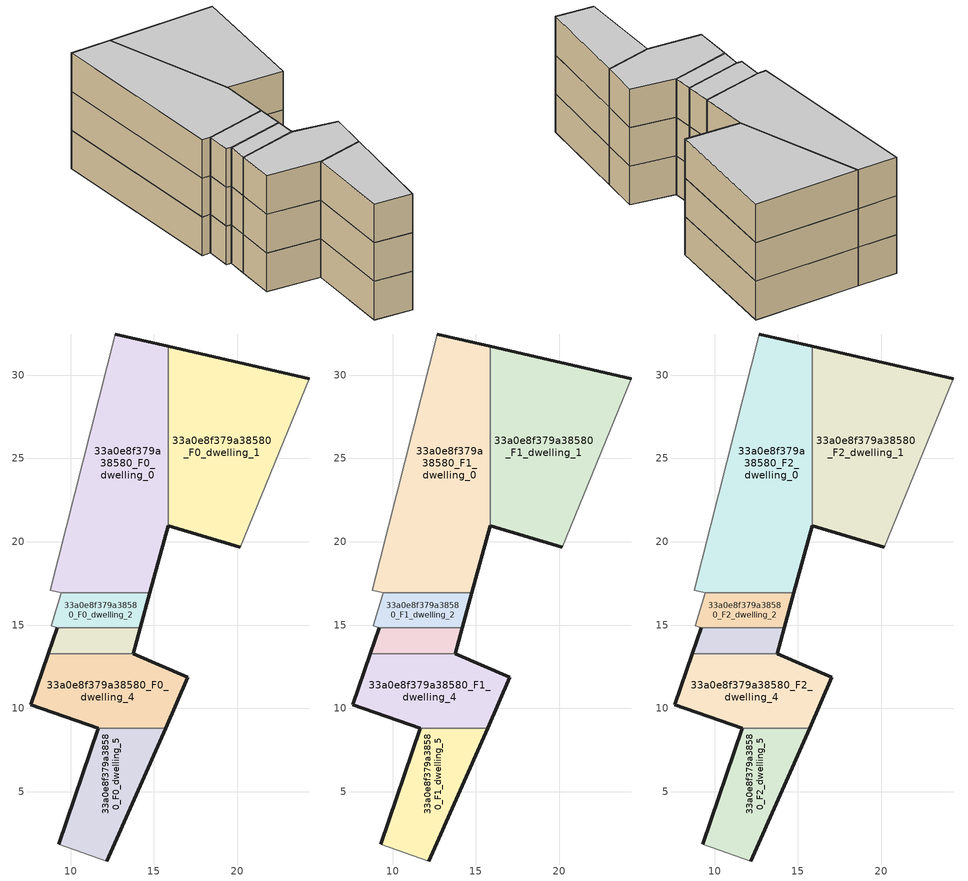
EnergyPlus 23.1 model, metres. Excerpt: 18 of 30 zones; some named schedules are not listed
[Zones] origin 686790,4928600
33a0e8f379a38580_F0_dwelling_0
 floor ground (EU_floor_Construction): 14.76,16.94 15.85,20.95 15.85,31.74 12.67,32.47 8.77,17.1 9.45,16.94 z0
 wall outside (EU_wall_Construction): 12.67,32.47 15.85,31.74 / 15.85,20.95 14.76,16.94 z0:3
 wall adiabatic (EU_wall_Construction): 9.45,16.94 8.77,17.1 12.67,32.47 z0:3
 wall to 33a0e8f379a38580_F0_dwelling_2 (EU_wall_Construction): 14.76,16.94 9.45,16.94 z0:3
 wall to 33a0e8f379a38580_F0_dwelling_1 (EU_wall_Construction): 15.85,31.74 15.85,20.95 z0:3
33a0e8f379a38580_F0_dwelling_1
 floor ground (EU_floor_Construction): 20.2,19.66 24.34,29.77 15.85,31.74 15.85,20.95 z0
 wall outside (EU_wall_Construction): 15.85,31.74 24.34,29.77 / 20.2,19.66 15.85,20.95 z0:3
 wall adiabatic (EU_wall_Construction): 24.34,29.77 20.2,19.66 z0:3
33a0e8f379a38580_F0_dwelling_2
 floor ground (EU_floor_Construction): 14.19,14.83 14.76,16.94 9.45,16.94 8.84,14.96 9.21,14.83 z0
 wall outside (EU_wall_Construction): 14.76,16.94 14.19,14.83 z0:3
 wall adiabatic (EU_wall_Construction): 9.21,14.83 8.84,14.96 9.45,16.94 z0:3
 wall to 33a0e8f379a38580_F0_dwelling_3 (EU_wall_Construction): 14.19,14.83 9.21,14.83 z0:3
33a0e8f379a38580_F0_dwelling_3
 floor ground (EU_floor_Construction): 13.76,13.26 14.19,14.83 9.21,14.83 8.66,13.26 z0
 wall outside (EU_wall_Construction): 8.66,13.26 9.21,14.83 / 14.19,14.83 13.76,13.26 z0:3
 wall to 33a0e8f379a38580_F0_dwelling_4 (EU_wall_Construction): 13.76,13.26 8.66,13.26 z0:3
33a0e8f379a38580_F0_dwelling_4
 floor ground (EU_floor_Construction): 15.7,8.81 17.05,11.87 13.76,13.26 8.66,13.26 7.6,10.2 11.67,8.81 z0
 wall outside (EU_wall_Construction): 11.67,8.81 7.6,10.2 8.66,13.26 / 13.76,13.26 17.05,11.87 15.7,8.81 z0:3
 wall to 33a0e8f379a38580_F0_dwelling_5 (EU_wall_Construction): 15.7,8.81 11.67,8.81 z0:3
33a0e8f379a38580_F0_dwelling_5
 floor ground (EU_floor_Construction): 12.18,0.83 15.7,8.81 11.67,8.81 9.28,1.83 z0
 wall outside (EU_wall_Construction): 9.28,1.83 11.67,8.81 / 15.7,8.81 12.18,0.83 z0:3
 wall adiabatic (EU_wall_Construction): 12.18,0.83 9.28,1.83 z0:3
33a0e8f379a38580_F1_dwelling_0
 floor to 33a0e8f379a38580_F0_dwelling_0 (EU_floor_Construction): 14.76,16.94 15.85,20.95 15.85,31.74 12.67,32.47 8.77,17.1 9.45,16.94 z3
 wall outside (EU_wall_Construction): 12.67,32.47 15.85,31.74 / 15.85,20.95 14.76,16.94 z3:6
 wall adiabatic (EU_wall_Construction): 9.45,16.94 8.77,17.1 12.67,32.47 z3:6
 wall to 33a0e8f379a38580_F1_dwelling_2 (EU_wall_Construction): 14.76,16.94 9.45,16.94 z3:6
 wall to 33a0e8f379a38580_F1_dwelling_1 (EU_wall_Construction): 15.85,31.74 15.85,20.95 z3:6
33a0e8f379a38580_F1_dwelling_1
 floor to 33a0e8f379a38580_F0_dwelling_1 (EU_floor_Construction): 20.2,19.66 24.34,29.77 15.85,31.74 15.85,20.95 z3
 wall outside (EU_wall_Construction): 15.85,31.74 24.34,29.77 / 20.2,19.66 15.85,20.95 z3:6
 wall adiabatic (EU_wall_Construction): 24.34,29.77 20.2,19.66 z3:6
33a0e8f379a38580_F1_dwelling_2
 floor to 33a0e8f379a38580_F0_dwelling_2 (EU_floor_Construction): 14.19,14.83 14.76,16.94 9.45,16.94 8.84,14.96 9.21,14.83 z3
 wall outside (EU_wall_Construction): 14.76,16.94 14.19,14.83 z3:6
 wall adiabatic (EU_wall_Construction): 9.21,14.83 8.84,14.96 9.45,16.94 z3:6
 wall to 33a0e8f379a38580_F1_dwelling_3 (EU_wall_Construction): 14.19,14.83 9.21,14.83 z3:6
33a0e8f379a38580_F1_dwelling_3
 floor to 33a0e8f379a38580_F0_dwelling_3 (EU_floor_Construction): 13.76,13.26 14.19,14.83 9.21,14.83 8.66,13.26 z3
 wall outside (EU_wall_Construction): 8.66,13.26 9.21,14.83 / 14.19,14.83 13.76,13.26 z3:6
 wall to 33a0e8f379a38580_F1_dwelling_4 (EU_wall_Construction): 13.76,13.26 8.66,13.26 z3:6
33a0e8f379a38580_F1_dwelling_4
 floor to 33a0e8f379a38580_F0_dwelling_4 (EU_floor_Construction): 15.7,8.81 17.05,11.87 13.76,13.26 8.66,13.26 7.6,10.2 11.67,8.81 z3
 wall outside (EU_wall_Construction): 11.67,8.81 7.6,10.2 8.66,13.26 / 13.76,13.26 17.05,11.87 15.7,8.81 z3:6
 wall to 33a0e8f379a38580_F1_dwelling_5 (EU_wall_Construction): 15.7,8.81 11.67,8.81 z3:6
33a0e8f379a38580_F1_dwelling_5
 floor to 33a0e8f379a38580_F0_dwelling_5 (EU_floor_Construction): 12.18,0.83 15.7,8.81 11.67,8.81 9.28,1.83 z3
 wall outside (EU_wall_Construction): 9.28,1.83 11.67,8.81 / 15.7,8.81 12.18,0.83 z3:6
 wall adiabatic (EU_wall_Construction): 12.18,0.83 9.28,1.83 z3:6
33a0e8f379a38580_F2_dwelling_0
 floor to 33a0e8f379a38580_F1_dwelling_0 (EU_floor_Construction): 14.76,16.94 15.85,20.95 15.85,31.74 12.67,32.47 8.77,17.1 9.45,16.94 z6
 wall outside (EU_wall_Construction): 12.67,32.47 15.85,31.74 / 15.85,20.95 14.76,16.94 z6:9
 wall adiabatic (EU_wall_Construction): 9.45,16.94 8.77,17.1 12.67,32.47 z6:9
 wall to 33a0e8f379a38580_F2_dwelling_2 (EU_wall_Construction): 14.76,16.94 9.45,16.94 z6:9
 wall to 33a0e8f379a38580_F2_dwelling_1 (EU_wall_Construction): 15.85,31.74 15.85,20.95 z6:9
 ceiling to 33a0e8f379a38580_F3_dwelling_0 (EU_floor_Construction): 15.85,31.74 15.85,20.95 14.76,16.94 9.45,16.94 8.77,17.1 12.67,32.47 z9
33a0e8f379a38580_F2_dwelling_1
 floor to 33a0e8f379a38580_F1_dwelling_1 (EU_floor_Construction): 20.2,19.66 24.34,29.77 15.85,31.74 15.85,20.95 z6
 wall outside (EU_wall_Construction): 15.85,31.74 24.34,29.77 / 20.2,19.66 15.85,20.95 z6:9
 wall adiabatic (EU_wall_Construction): 24.34,29.77 20.2,19.66 z6:9
 ceiling to 33a0e8f379a38580_F3_dwelling_1 (EU_floor_Construction): 24.34,29.77 20.2,19.66 15.85,20.95 15.85,31.74 z9
33a0e8f379a38580_F2_dwelling_2
 floor to 33a0e8f379a38580_F1_dwelling_2 (EU_floor_Construction): 14.19,14.83 14.76,16.94 9.45,16.94 8.84,14.96 9.21,14.83 z6
 wall outside (EU_wall_Construction): 14.76,16.94 14.19,14.83 z6:9
 wall adiabatic (EU_wall_Construction): 9.21,14.83 8.84,14.96 9.45,16.94 z6:9
 wall to 33a0e8f379a38580_F2_dwelling_3 (EU_wall_Construction): 14.19,14.83 9.21,14.83 z6:9
 ceiling to 33a0e8f379a38580_F3_dwelling_2 (EU_floor_Construction): 14.76,16.94 14.19,14.83 9.21,14.83 8.84,14.96 9.45,16.94 z9
33a0e8f379a38580_F2_dwelling_3
 floor to 33a0e8f379a38580_F1_dwelling_3 (EU_floor_Construction): 13.76,13.26 14.19,14.83 9.21,14.83 8.66,13.26 z6
 wall outside (EU_wall_Construction): 8.66,13.26 9.21,14.83 / 14.19,14.83 13.76,13.26 z6:9
 wall to 33a0e8f379a38580_F2_dwelling_4 (EU_wall_Construction): 13.76,13.26 8.66,13.26 z6:9
 ceiling to 33a0e8f379a38580_F3_dwelling_3 (EU_floor_Construction): 14.19,14.83 13.76,13.26 8.66,13.26 9.21,14.83 z9
33a0e8f379a38580_F2_dwelling_4
 floor to 33a0e8f379a38580_F1_dwelling_4 (EU_floor_Construction): 15.7,8.81 17.05,11.87 13.76,13.26 8.66,13.26 7.6,10.2 11.67,8.81 z6
 wall outside (EU_wall_Construction): 11.67,8.81 7.6,10.2 8.66,13.26 / 13.76,13.26 17.05,11.87 15.7,8.81 z6:9
 wall to 33a0e8f379a38580_F2_dwelling_5 (EU_wall_Construction): 15.7,8.81 11.67,8.81 z6:9
 ceiling to 33a0e8f379a38580_F3_dwelling_4 (EU_floor_Construction): 17.05,11.87 15.7,8.81 11.67,8.81 7.6,10.2 8.66,13.26 13.76,13.26 z9
33a0e8f379a38580_F2_dwelling_5
 floor to 33a0e8f379a38580_F1_dwelling_5 (EU_floor_Construction): 12.18,0.83 15.7,8.81 11.67,8.81 9.28,1.83 z6
 wall outside (EU_wall_Construction): 9.28,1.83 11.67,8.81 / 15.7,8.81 12.18,0.83 z6:9
 wall adiabatic (EU_wall_Construction): 12.18,0.83 9.28,1.83 z6:9
 ceiling to 33a0e8f379a38580_F3_dwelling_5 (EU_floor_Construction): 15.7,8.81 12.18,0.83 9.28,1.83 11.67,8.81 z9
[Building]
EU S2 Campaign: North Axis=0; Terrain=City; Solar Distribution=FullExterior
[Site:Location]
Bologna: Latitude=44.5; Longitude=11.25; Time Zone=1; Elevation=37
[SizingPeriod:WeatherFileDays]
AnnualSizingPeriod: Begin Month=1; Begin Day of Month=1; End Month=12; End Day of Month=31; Day of Week for Start Day=Monday; Use Weather File Daylight Saving Period=No; Use Weather File Rain and Snow Indicators=No
[MATERIAL]
EU_InternalMass_Material: Roughness=MediumRough; Thickness=0.1; Conductivity=1; Density=1800; Specific Heat=900; Thermal Absorptance=0.9; Solar Absorptance=0.7; Visible Absorptance=0.7
[MATERIAL:NOMASS] Roughness=MediumRough; Thermal Absorptance=0.9; Solar Absorptance=0.7; Visible Absorptance=0.7
Name | Thermal Resistance
EU_wall_NoMass | 0.779417
EU_floor_NoMass | 0.588222
[CONSTRUCTION]
EU_wall_Construction: EU_wall_NoMass
EU_floor_Construction: EU_floor_NoMass
EU_InternalMass_Construction: EU_InternalMass_Material
[ZONE] Type=1; Multiplier=1; Ceiling Height=autocalculate; Floor Area=autocalculate; Part of Total Floor Area=Yes
Name | Volume
33a0e8f379a38580_F0_dwelling_0 | 229.713
33a0e8f379a38580_F1_dwelling_0; 33a0e8f379a38580_F2_dwelling_0 | 229.712
33a0e8f379a38580_F0_dwelling_1; 33a0e8f379a38580_F1_dwelling_1; 33a0e8f379a38580_F2_dwelling_1 | 211.3125
33a0e8f379a38580_F0_dwelling_2 | 33.7764
33a0e8f379a38580_F1_dwelling_2; 33a0e8f379a38580_F2_dwelling_2 | 33.7756
33a0e8f379a38580_F0_dwelling_3; 33a0e8f379a38580_F1_dwelling_3; 33a0e8f379a38580_F2_dwelling_3 | 23.7217
33a0e8f379a38580_F0_dwelling_4 | 99.7061
33a0e8f379a38580_F1_dwelling_4; 33a0e8f379a38580_F2_dwelling_4 | 99.7075
33a0e8f379a38580_F0_dwelling_5 | 82.1865
33a0e8f379a38580_F1_dwelling_5; 33a0e8f379a38580_F2_dwelling_5 | 82.188
[INTERNALMASS] Construction=EU_InternalMass_Construction
Name | Zone or ZoneList | Surface Area
33a0e8f379a38580_F0_dwelling_0_EU_InternalMass | 33a0e8f379a38580_F0_dwelling_0 | 76.5715
33a0e8f379a38580_F0_dwelling_1_EU_InternalMass | 33a0e8f379a38580_F0_dwelling_1 | 70.4388
33a0e8f379a38580_F0_dwelling_2_EU_InternalMass | 33a0e8f379a38580_F0_dwelling_2 | 11.2587
33a0e8f379a38580_F0_dwelling_3_EU_InternalMass | 33a0e8f379a38580_F0_dwelling_3 | 7.90711
33a0e8f379a38580_F0_dwelling_4_EU_InternalMass | 33a0e8f379a38580_F0_dwelling_4 | 33.2365
33a0e8f379a38580_F0_dwelling_5_EU_InternalMass | 33a0e8f379a38580_F0_dwelling_5 | 27.3976
33a0e8f379a38580_F1_dwelling_0_EU_InternalMass | 33a0e8f379a38580_F1_dwelling_0 | 76.5715
33a0e8f379a38580_F1_dwelling_1_EU_InternalMass | 33a0e8f379a38580_F1_dwelling_1 | 70.4388
33a0e8f379a38580_F1_dwelling_2_EU_InternalMass | 33a0e8f379a38580_F1_dwelling_2 | 11.2587
33a0e8f379a38580_F1_dwelling_3_EU_InternalMass | 33a0e8f379a38580_F1_dwelling_3 | 7.90711
33a0e8f379a38580_F1_dwelling_4_EU_InternalMass | 33a0e8f379a38580_F1_dwelling_4 | 33.2365
33a0e8f379a38580_F1_dwelling_5_EU_InternalMass | 33a0e8f379a38580_F1_dwelling_5 | 27.3976
33a0e8f379a38580_F2_dwelling_0_EU_InternalMass | 33a0e8f379a38580_F2_dwelling_0 | 76.5715
33a0e8f379a38580_F2_dwelling_1_EU_InternalMass | 33a0e8f379a38580_F2_dwelling_1 | 70.4388
33a0e8f379a38580_F2_dwelling_2_EU_InternalMass | 33a0e8f379a38580_F2_dwelling_2 | 11.2587
33a0e8f379a38580_F2_dwelling_3_EU_InternalMass | 33a0e8f379a38580_F2_dwelling_3 | 7.90711
33a0e8f379a38580_F2_dwelling_4_EU_InternalMass | 33a0e8f379a38580_F2_dwelling_4 | 33.2365
33a0e8f379a38580_F2_dwelling_5_EU_InternalMass | 33a0e8f379a38580_F2_dwelling_5 | 27.3976
[OTHEREQUIPMENT] Fuel Type=Electricity; Design Level Calculation Method=Watts/Area; Power per Zone Floor Area=1; Fraction Latent=0; Fraction Radiant=0; Fraction Lost=0; Carbon Dioxide Generation Rate=0; EndUse Subcategory=EU_Step8_InternalGains
Name | Zone or ZoneList or Space or SpaceList | Schedule
EU_Step8_InternalGain_33a0e8f379a38580_F0_dwelling_0_f000 | 33a0e8f379a38580_F0_dwelling_0 | EU_Step8_GainSchedule_33a0e8f379a38580_F0_dwelling_0_f000
EU_Step8_InternalGain_33a0e8f379a38580_F0_dwelling_1_f000 | 33a0e8f379a38580_F0_dwelling_1 | EU_Step8_GainSchedule_33a0e8f379a38580_F0_dwelling_1_f000
EU_Step8_InternalGain_33a0e8f379a38580_F0_dwelling_2_f000 | 33a0e8f379a38580_F0_dwelling_2 | EU_Step8_GainSchedule_33a0e8f379a38580_F0_dwelling_2_f000
EU_Step8_InternalGain_33a0e8f379a38580_F0_dwelling_3_f000 | 33a0e8f379a38580_F0_dwelling_3 | EU_Step8_GainSchedule_33a0e8f379a38580_F0_dwelling_3_f000
EU_Step8_InternalGain_33a0e8f379a38580_F0_dwelling_4_f000 | 33a0e8f379a38580_F0_dwelling_4 | EU_Step8_GainSchedule_33a0e8f379a38580_F0_dwelling_4_f000
EU_Step8_InternalGain_33a0e8f379a38580_F0_dwelling_5_f000 | 33a0e8f379a38580_F0_dwelling_5 | EU_Step8_GainSchedule_33a0e8f379a38580_F0_dwelling_5_f000
EU_Step8_InternalGain_33a0e8f379a38580_F1_dwelling_0_f000 | 33a0e8f379a38580_F1_dwelling_0 | EU_Step8_GainSchedule_33a0e8f379a38580_F1_dwelling_0_f000
EU_Step8_InternalGain_33a0e8f379a38580_F1_dwelling_1_f000 | 33a0e8f379a38580_F1_dwelling_1 | EU_Step8_GainSchedule_33a0e8f379a38580_F1_dwelling_1_f000
EU_Step8_InternalGain_33a0e8f379a38580_F1_dwelling_2_f000 | 33a0e8f379a38580_F1_dwelling_2 | EU_Step8_GainSchedule_33a0e8f379a38580_F1_dwelling_2_f000
EU_Step8_InternalGain_33a0e8f379a38580_F1_dwelling_3_f000 | 33a0e8f379a38580_F1_dwelling_3 | EU_Step8_GainSchedule_33a0e8f379a38580_F1_dwelling_3_f000
EU_Step8_InternalGain_33a0e8f379a38580_F1_dwelling_4_f000 | 33a0e8f379a38580_F1_dwelling_4 | EU_Step8_GainSchedule_33a0e8f379a38580_F1_dwelling_4_f000
EU_Step8_InternalGain_33a0e8f379a38580_F1_dwelling_5_f000 | 33a0e8f379a38580_F1_dwelling_5 | EU_Step8_GainSchedule_33a0e8f379a38580_F1_dwelling_5_f000
EU_Step8_InternalGain_33a0e8f379a38580_F2_dwelling_0_f000 | 33a0e8f379a38580_F2_dwelling_0 | EU_Step8_GainSchedule_33a0e8f379a38580_F2_dwelling_0_f000
EU_Step8_InternalGain_33a0e8f379a38580_F2_dwelling_1_f000 | 33a0e8f379a38580_F2_dwelling_1 | EU_Step8_GainSchedule_33a0e8f379a38580_F2_dwelling_1_f000
EU_Step8_InternalGain_33a0e8f379a38580_F2_dwelling_2_f000 | 33a0e8f379a38580_F2_dwelling_2 | EU_Step8_GainSchedule_33a0e8f379a38580_F2_dwelling_2_f000
EU_Step8_InternalGain_33a0e8f379a38580_F2_dwelling_3_f000 | 33a0e8f379a38580_F2_dwelling_3 | EU_Step8_GainSchedule_33a0e8f379a38580_F2_dwelling_3_f000
EU_Step8_InternalGain_33a0e8f379a38580_F2_dwelling_4_f000 | 33a0e8f379a38580_F2_dwelling_4 | EU_Step8_GainSchedule_33a0e8f379a38580_F2_dwelling_4_f000
EU_Step8_InternalGain_33a0e8f379a38580_F2_dwelling_5_f000 | 33a0e8f379a38580_F2_dwelling_5 | EU_Step8_GainSchedule_33a0e8f379a38580_F2_dwelling_5_f000
[ZONEVENTILATION:DESIGNFLOWRATE] Schedule=EU_AlwaysOn; Design Flow Rate Calculation Method=AirChanges/Hour; Air Changes per Hour=0.712058; Ventilation Type=Natural; Fan Pressure Rise=0; Fan Total Efficiency=1; Constant Term Coefficient=1; Temperature Term Coefficient=0; Velocity Term Coefficient=0; Velocity Squared Term Coefficient=0; Minimum Indoor Temperature=-100; Maximum Indoor Temperature=100; Delta Temperature=-100; Minimum Outdoor Temperature=-100; Maximum Outdoor Temperature=100; Maximum Wind Speed=40
Name | Zone or ZoneList or Space or SpaceList
EU_ConstantAir_33a0e8f379a38580_F0_dwelling_0 | 33a0e8f379a38580_F0_dwelling_0
EU_ConstantAir_33a0e8f379a38580_F0_dwelling_1 | 33a0e8f379a38580_F0_dwelling_1
EU_ConstantAir_33a0e8f379a38580_F0_dwelling_2 | 33a0e8f379a38580_F0_dwelling_2
EU_ConstantAir_33a0e8f379a38580_F0_dwelling_3 | 33a0e8f379a38580_F0_dwelling_3
EU_ConstantAir_33a0e8f379a38580_F0_dwelling_4 | 33a0e8f379a38580_F0_dwelling_4
EU_ConstantAir_33a0e8f379a38580_F0_dwelling_5 | 33a0e8f379a38580_F0_dwelling_5
EU_ConstantAir_33a0e8f379a38580_F1_dwelling_0 | 33a0e8f379a38580_F1_dwelling_0
EU_ConstantAir_33a0e8f379a38580_F1_dwelling_1 | 33a0e8f379a38580_F1_dwelling_1
EU_ConstantAir_33a0e8f379a38580_F1_dwelling_2 | 33a0e8f379a38580_F1_dwelling_2
EU_ConstantAir_33a0e8f379a38580_F1_dwelling_3 | 33a0e8f379a38580_F1_dwelling_3
EU_ConstantAir_33a0e8f379a38580_F1_dwelling_4 | 33a0e8f379a38580_F1_dwelling_4
EU_ConstantAir_33a0e8f379a38580_F1_dwelling_5 | 33a0e8f379a38580_F1_dwelling_5
EU_ConstantAir_33a0e8f379a38580_F2_dwelling_0 | 33a0e8f379a38580_F2_dwelling_0
EU_ConstantAir_33a0e8f379a38580_F2_dwelling_1 | 33a0e8f379a38580_F2_dwelling_1
EU_ConstantAir_33a0e8f379a38580_F2_dwelling_2 | 33a0e8f379a38580_F2_dwelling_2
EU_ConstantAir_33a0e8f379a38580_F2_dwelling_3 | 33a0e8f379a38580_F2_dwelling_3
EU_ConstantAir_33a0e8f379a38580_F2_dwelling_4 | 33a0e8f379a38580_F2_dwelling_4
EU_ConstantAir_33a0e8f379a38580_F2_dwelling_5 | 33a0e8f379a38580_F2_dwelling_5
[HVACTEMPLATE:THERMOSTAT] Constant Heating Setpoint=20; Constant Cooling Setpoint=50
EU_HeatOnly_33a0e8f379a38580_F0_dwelling_0; EU_HeatOnly_33a0e8f379a38580_F0_dwelling_1; EU_HeatOnly_33a0e8f379a38580_F0_dwelling_2; EU_HeatOnly_33a0e8f379a38580_F0_dwelling_3; EU_HeatOnly_33a0e8f379a38580_F0_dwelling_4; EU_HeatOnly_33a0e8f379a38580_F0_dwelling_5; EU_HeatOnly_33a0e8f379a38580_F1_dwelling_0; EU_HeatOnly_33a0e8f379a38580_F1_dwelling_1; EU_HeatOnly_33a0e8f379a38580_F1_dwelling_2; EU_HeatOnly_33a0e8f379a38580_F1_dwelling_3; EU_HeatOnly_33a0e8f379a38580_F1_dwelling_4; EU_HeatOnly_33a0e8f379a38580_F1_dwelling_5; EU_HeatOnly_33a0e8f379a38580_F2_dwelling_0; EU_HeatOnly_33a0e8f379a38580_F2_dwelling_1; EU_HeatOnly_33a0e8f379a38580_F2_dwelling_2; EU_HeatOnly_33a0e8f379a38580_F2_dwelling_3; EU_HeatOnly_33a0e8f379a38580_F2_dwelling_4; EU_HeatOnly_33a0e8f379a38580_F2_dwelling_5; EU_HeatOnly_33a0e8f379a38580_F3_dwelling_0; EU_HeatOnly_33a0e8f379a38580_F3_dwelling_1; EU_HeatOnly_33a0e8f379a38580_F3_dwelling_2; EU_HeatOnly_33a0e8f379a38580_F3_dwelling_3; EU_HeatOnly_33a0e8f379a38580_F3_dwelling_4; EU_HeatOnly_33a0e8f379a38580_F3_dwelling_5; EU_HeatOnly_33a0e8f379a38580_F4_dwelling_0; EU_HeatOnly_33a0e8f379a38580_F4_dwelling_1; EU_HeatOnly_33a0e8f379a38580_F4_dwelling_2; EU_HeatOnly_33a0e8f379a38580_F4_dwelling_3; EU_HeatOnly_33a0e8f379a38580_F4_dwelling_4; EU_HeatOnly_33a0e8f379a38580_F4_dwelling_5
[HVACTEMPLATE:ZONE:IDEALLOADSAIRSYSTEM] System Availability Schedule=EU_AlwaysOn; Maximum Heating Supply Air Temperature=50; Minimum Cooling Supply Air Temperature=13; Maximum Heating Supply Air Humidity Ratio=0.0156; Minimum Cooling Supply Air Humidity Ratio=0.0077; Heating Limit=NoLimit; Cooling Limit=NoLimit; Heating Availability Schedule=EU_AlwaysOn; Cooling Availability Schedule=EU_CoolingOff; Dehumidification Control Type=ConstantSensibleHeatRatio; Cooling Sensible Heat Ratio=0.7; Dehumidification Setpoint=60; Humidification Control Type=None; Humidification Setpoint=30; Outdoor Air Method=None; Outdoor Air Flow Rate per Person=0.00944; Outdoor Air Flow Rate per Zone Floor Area=0; Outdoor Air Flow Rate per Zone=0; Demand Controlled Ventilation Type=None; Outdoor Air Economizer Type=NoEconomizer; Heat Recovery Type=None; Sensible Heat Recovery Effectiveness=0.7; Latent Heat Recovery Effectiveness=0.65
Name | Template Thermostat
33a0e8f379a38580_F0_dwelling_0 | EU_HeatOnly_33a0e8f379a38580_F0_dwelling_0
33a0e8f379a38580_F0_dwelling_1 | EU_HeatOnly_33a0e8f379a38580_F0_dwelling_1
33a0e8f379a38580_F0_dwelling_2 | EU_HeatOnly_33a0e8f379a38580_F0_dwelling_2
33a0e8f379a38580_F0_dwelling_3 | EU_HeatOnly_33a0e8f379a38580_F0_dwelling_3
